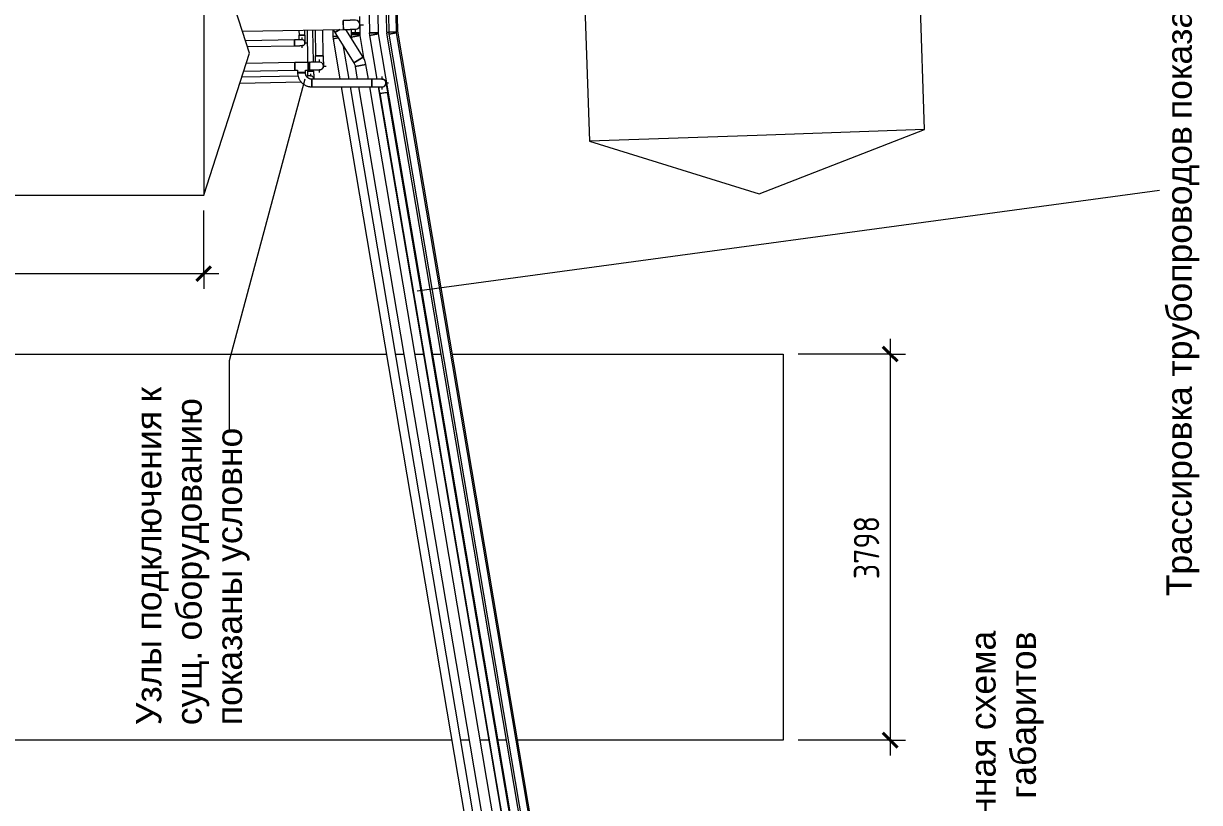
# Model space of a CAD drawing. Header units: millimetres. Extents: x -6115 to 17030, y -699 to 33206.
# Drawn here: x 5458 to 17030, y 5171 to 12837 of the extents above; entities that cross this region are included whole.
import ezdxf

# ---------------------------------------------------------------- set-up
doc = ezdxf.new("R2010")
doc.units = ezdxf.units.MM
for name, color, linetype, lineweight in [('A-____-____-DIMS', 211, 'Continuous', 9), ('A-____-____-DIMS-100', 211, 'Continuous', 9), ('A-FLOR-____-OTLN', 192, 'Continuous', 18), ('G-____-____-TEXT', 231, 'Continuous', 9), ('M-EQPM-____-OTLN', 50, 'Continuous', 9), ('P-PIPE-____-CNTR', 3, 'Continuous', 9), ('P-PIPE-____-OTLN', 3, 'Continuous', 9)]:
    doc.layers.add(name, color=color, linetype=linetype, lineweight=lineweight)
doc.styles.add('Arial', font='arial.ttf', dxfattribs={"height": 250})
doc.styles.add('GOST Common', font='GOST_Common.ttf', dxfattribs={"width": 0.9, "height": 250})
doc.dimstyles.new('ADSK_Основной_2_5_мм', dxfattribs={"dimscale": 304.8, "dimtxt": 0.824897, "dimasz": 0.463911, "dimexe": 0.492126, "dimexo": 0.001615, "dimgap": 0.098425, "dimtad": 1, "dimdec": 0, "dimlfac": 304.8, "dimzin": 0, "dimdsep": 46, "dimtxsty": 'GOST Common', "dimblk1": 'OBLIQUE', "dimblk2": 'OBLIQUE', "dimsah": 1, "dimcen": 0.09, "dimdle": 0.492126, "dimazin": 0, "dimtfac": 1, "dimtdec": 4, "dimtix": 1, "dimtmove": 0, "dimatfit": 3, "dimfxl": 1, "dimtvp": 1, "dimtolj": 1, "dimtzin": 0, "dimlwd": 20, "dimlwe": 20, "dimarcsym": 2})

# ---------------------------------------------------------------- blocks, each defined once
blk = doc.blocks.new('РГСН-50 - РГСН-50-1857380-Генплан для листа')
at = {"layer": 'M-EQPM-____-OTLN'}
for p, q in [((-4400, 1400), (-4850, 0)), ((4400, 1400), (-4400, 1400)), ((-4400, 0), (-4400, 1400)), ((4850, 0), (4400, 1400)), ((4400, 1400), (4400, 0)), ((-4850, 0), (-4400, -1400)), ((4400, -1400), (4850, 0)), ((-4400, -1400), (-4400, 0)), ((4400, 0), (4400, -1400)), ((-4400, -1400), (4400, -1400))]:
    blk.add_line(p, q, dxfattribs=at)
blk = doc.blocks.new('РГСН-75 - РГСН-75-1859186-Генплан для листа')
at = {"layer": 'M-EQPM-____-OTLN'}
for p, q in [((-4000, 1650), (-4575, 0)), ((4000, 1650), (-4000, 1650)), ((-4000, 0), (-4000, 1650)), ((4575, 0), (4000, 1650)), ((4000, 1650), (4000, 0)), ((-4575, 0), (-4000, -1650)), ((-4000, -1650), (-4000, 0)), ((4000, -1650), (4575, 0)), ((4000, 0), (4000, -1650)), ((-4000, -1650), (4000, -1650))]:
    blk.add_line(p, q, dxfattribs=at)
blk = doc.blocks.new('ADSK_СтальСварка_Отвод_ГОСТ17375-2001 - Исполнение 2-1866820-Генплан для листа')
at = {"layer": 'P-PIPE-____-OTLN'}
for p, q in [((16, -43), (8, 8)), ((-9, -2), (-9, -45)), ((-9, -45), (16, -43))]:
    blk.add_line(p, q, dxfattribs=at)
blk = doc.blocks.new('ADSK_СтальСварка_Отвод_ГОСТ17375-2001 - Исполнение 2-V19-Генплан для листа')
at = {"layer": 'P-PIPE-____-OTLN'}
for p, q in [((2, 45), (-9, 44)), ((-9, 44), (-9, -45)), ((16, -43), (2, 45)), ((-9, -45), (16, -43))]:
    blk.add_line(p, q, dxfattribs=at)
blk = doc.blocks.new('ADSK_СтальСварка_Отвод_ГОСТ17375-2001 - Исполнение 2-V22-Генплан для листа')
at = {"layer": 'P-PIPE-____-OTLN'}
for p, q in [((8369, 12519), (8331, 12518)), ((8407, 12520), (8369, 12519))]:
    blk.add_line(p, q, dxfattribs=at)
at = {"layer": 'P-PIPE-____-OTLN', "flags": 128}
for points in [[(8333, 12456), (8333, 12458), (8332, 12461), (8332, 12464), (8332, 12468), (8332, 12471), (8332, 12475), (8332, 12478), (8332, 12482), (8332, 12486), (8332, 12490), (8332, 12494), (8332, 12497), (8332, 12501), (8332, 12505), (8332, 12509), (8332, 12513), (8332, 12517), (8331, 12518)], [(8407, 12520), (8408, 12516), (8408, 12512), (8408, 12508), (8408, 12504), (8408, 12500), (8408, 12496), (8408, 12492), (8408, 12488), (8408, 12485), (8408, 12481), (8408, 12477), (8408, 12474), (8408, 12470), (8408, 12467), (8408, 12463), (8409, 12460), (8409, 12457), (8409, 12454), (8409, 12451), (8409, 12448), (8409, 12445), (8409, 12443), (8409, 12440), (8409, 12438), (8409, 12436), (8409, 12434), (8409, 12432), (8409, 12430), (8409, 12428), (8409, 12427), (8409, 12425), (8409, 12424), (8409, 12423), (8409, 12422), (8409, 12421), (8409, 12421)], [(8397, 12391), (8396, 12390), (8395, 12389), (8394, 12388), (8392, 12387), (8391, 12387), (8390, 12386), (8388, 12385), (8387, 12385), (8386, 12384), (8384, 12383), (8383, 12383), (8381, 12382), (8380, 12382), (8378, 12382), (8377, 12382), (8375, 12381), (8374, 12381), (8372, 12381)], [(8409, 12420), (8409, 12418), (8409, 12417), (8409, 12415), (8409, 12414), (8409, 12412), (8408, 12411), (8408, 12409), (8407, 12408), (8407, 12406), (8406, 12405), (8406, 12404), (8405, 12402), (8405, 12401), (8404, 12399), (8403, 12398), (8402, 12397), (8401, 12396), (8400, 12395), (8399, 12393)], [(8372, 12381), (8370, 12381), (8369, 12381)]]:
    blk.add_lwpolyline(points, dxfattribs=at)
at = {"layer": 'P-PIPE-____-OTLN'}
for start, end in [(91, 94.4781), (271, 277.2891)]:
    blk.add_arc((8371, 12419), 38, start, end, dxfattribs=at)
blk = doc.blocks.new('ADSK_СтальСварка_Отвод_ГОСТ17375-2001 - Исполнение 2-V23-Генплан для листа')
at = {"layer": 'P-PIPE-____-OTLN'}
for p, q in [((8271, 12455), (8271, 12417)), ((8271, 12417), (8272, 12379))]:
    blk.add_line(p, q, dxfattribs=at)
at = {"layer": 'P-PIPE-____-OTLN', "flags": 128}
for points in [[(8371, 12457), (8370, 12457), (8370, 12457), (8370, 12457), (8369, 12457), (8369, 12457), (8368, 12457), (8367, 12457), (8365, 12457), (8364, 12457), (8363, 12457), (8361, 12457), (8359, 12457), (8357, 12457), (8355, 12457), (8353, 12457), (8351, 12457), (8348, 12457), (8346, 12457), (8343, 12457), (8340, 12457), (8337, 12457), (8334, 12456), (8331, 12456), (8328, 12456), (8325, 12456), (8321, 12456), (8318, 12456), (8314, 12456), (8311, 12456), (8307, 12456), (8303, 12456), (8299, 12456), (8295, 12456), (8291, 12456), (8288, 12456), (8284, 12456), (8280, 12455), (8276, 12455), (8272, 12455), (8271, 12455)], [(8272, 12379), (8276, 12379), (8280, 12379), (8284, 12380), (8288, 12380), (8292, 12380), (8296, 12380), (8300, 12380), (8303, 12380), (8307, 12380), (8311, 12380), (8314, 12380), (8318, 12380), (8322, 12380), (8325, 12380), (8328, 12380), (8332, 12380), (8335, 12380), (8338, 12381), (8341, 12381), (8344, 12381), (8346, 12381), (8349, 12381), (8351, 12381), (8354, 12381), (8356, 12381), (8358, 12381), (8360, 12381), (8362, 12381), (8364, 12381), (8365, 12381), (8366, 12381), (8368, 12381), (8369, 12381), (8370, 12381), (8370, 12381), (8371, 12381), (8371, 12381), (8372, 12381), (8372, 12381), (8372, 12381)]]:
    blk.add_lwpolyline(points, dxfattribs=at)
at = {"layer": 'P-PIPE-____-OTLN'}
for start, end in [(84.7103, 94.4781), (1, 76), (286, 1), (267.4704, 277.2891)]:
    blk.add_arc((8371, 12419), 38, start, end, dxfattribs=at)
blk = doc.blocks.new('ADSK_СтальСварка_Отвод_ГОСТ17375-2001 - Исполнение 2-V24-Генплан для листа')
at = {"layer": 'P-PIPE-____-OTLN'}
for p, q in [((8603, 12867), (8604, 12823)), ((8604, 12823), (8605, 12778))]:
    blk.add_line(p, q, dxfattribs=at)
at = {"layer": 'P-PIPE-____-OTLN', "flags": 128}
for points in [[(8723, 12869), (8723, 12869), (8723, 12869), (8723, 12869), (8722, 12869), (8721, 12869), (8720, 12869), (8719, 12869), (8717, 12869), (8716, 12869), (8714, 12869), (8712, 12869), (8710, 12869), (8708, 12869), (8705, 12869), (8702, 12869), (8700, 12869), (8697, 12869), (8694, 12869), (8690, 12869), (8687, 12869), (8684, 12869), (8680, 12869), (8676, 12869), (8672, 12869), (8668, 12868), (8664, 12868), (8660, 12868), (8656, 12868), (8651, 12868), (8647, 12868), (8642, 12868), (8638, 12868), (8633, 12868), (8629, 12868), (8624, 12868), (8619, 12868), (8614, 12867), (8610, 12867), (8605, 12867), (8603, 12867)], [(8605, 12778), (8610, 12778), (8615, 12778), (8619, 12779), (8624, 12779), (8629, 12779), (8634, 12779), (8638, 12779), (8643, 12779), (8647, 12779), (8652, 12779), (8656, 12779), (8660, 12779), (8665, 12779), (8669, 12779), (8673, 12779), (8677, 12780), (8680, 12780), (8684, 12780), (8688, 12780), (8691, 12780), (8694, 12780), (8697, 12780), (8700, 12780), (8703, 12780), (8706, 12780), (8708, 12780), (8711, 12780), (8713, 12780), (8715, 12780), (8717, 12780), (8718, 12780), (8720, 12780), (8721, 12780), (8722, 12780), (8723, 12780), (8724, 12780), (8724, 12780), (8725, 12780), (8725, 12780), (8725, 12780)]]:
    blk.add_lwpolyline(points, dxfattribs=at)
at = {"layer": 'P-PIPE-____-OTLN'}
for start, end in [(1, 91), (271, 1)]:
    blk.add_arc((8724, 12825), 44.5, start, end, dxfattribs=at)
blk = doc.blocks.new('ADSK_СтальСварка_Отвод_ГОСТ17375-2001 - Исполнение 2-V26-Генплан для листа')
at = {"layer": 'P-PIPE-____-OTLN'}
for p, q in [((8284, 12367), (8255, 12367)), ((8312, 12368), (8284, 12367))]:
    blk.add_line(p, q, dxfattribs=at)
at = {"layer": 'P-PIPE-____-OTLN', "flags": 128}
for points in [[(8256, 12320), (8256, 12322), (8256, 12324), (8256, 12326), (8256, 12329), (8256, 12332), (8256, 12334), (8256, 12337), (8255, 12340), (8255, 12343), (8255, 12345), (8255, 12348), (8255, 12351), (8255, 12354), (8255, 12357), (8255, 12360), (8255, 12363), (8255, 12366), (8255, 12367)], [(8312, 12368), (8312, 12365), (8312, 12362), (8312, 12359), (8312, 12356), (8312, 12353), (8312, 12350), (8312, 12347), (8312, 12344), (8312, 12342), (8313, 12339), (8313, 12336), (8313, 12333), (8313, 12331), (8313, 12328), (8313, 12326), (8313, 12323), (8313, 12321), (8313, 12319), (8313, 12316), (8313, 12314), (8313, 12312), (8313, 12310), (8313, 12308), (8313, 12307), (8313, 12305), (8313, 12303), (8313, 12302), (8313, 12300), (8313, 12299), (8313, 12298), (8313, 12297), (8313, 12296), (8313, 12295), (8313, 12295)]]:
    blk.add_lwpolyline(points, dxfattribs=at)
at = {"layer": 'P-PIPE-____-OTLN'}
for start, end in [(91, 98.0028), (61, 68.0028)]:
    blk.add_arc((8285, 12292), 28.5, start, end, dxfattribs=at)
blk = doc.blocks.new('ADSK_СтальСварка_Отвод_ГОСТ17375-2001 - Исполнение 2-V27-Генплан для листа')
at = {"layer": 'P-PIPE-____-OTLN', "flags": 128}
blk.add_lwpolyline([(8284, 12321), (8284, 12321), (8284, 12321), (8284, 12321), (8283, 12321), (8283, 12321), (8282, 12321), (8281, 12321), (8281, 12321), (8280, 12321), (8278, 12321), (8277, 12321), (8276, 12321), (8274, 12321), (8273, 12321), (8271, 12321), (8269, 12321), (8268, 12321), (8266, 12321), (8264, 12321), (8262, 12321), (8259, 12321), (8257, 12320), (8255, 12320), (8252, 12320), (8250, 12320), (8247, 12320), (8245, 12320), (8242, 12320)], dxfattribs=at)
at = {"layer": 'P-PIPE-____-OTLN'}
for start, end in [(84.7103, 99.8516), (1, 76), (355.3679, 1)]:
    blk.add_arc((8285, 12292), 28.5, start, end, dxfattribs=at)
blk = doc.blocks.new('ADSK_СтальСварка_Отвод_ГОСТ17375-2001 - Исполнение 2-V28-Генплан для листа')
at = {"layer": 'P-PIPE-____-OTLN'}
for p, q in [((8197, 12723), (8169, 12723)), ((8226, 12724), (8197, 12723))]:
    blk.add_line(p, q, dxfattribs=at)
at = {"layer": 'P-PIPE-____-OTLN', "flags": 128}
for points in [[(8170, 12676), (8170, 12677), (8170, 12680), (8170, 12682), (8169, 12685), (8169, 12688), (8169, 12690), (8169, 12693), (8169, 12696), (8169, 12699), (8169, 12701), (8169, 12704), (8169, 12707), (8169, 12710), (8169, 12713), (8169, 12716), (8169, 12719), (8169, 12722), (8169, 12723)], [(8197, 12620), (8196, 12620), (8195, 12620)], [(8204, 12620), (8203, 12620), (8202, 12620), (8201, 12620)], [(8211, 12623), (8210, 12622), (8209, 12622), (8208, 12622)], [(8217, 12627), (8216, 12626), (8215, 12625)], [(8222, 12633), (8222, 12632), (8221, 12631), (8220, 12630)], [(8225, 12639), (8225, 12638), (8225, 12637)], [(8226, 12724), (8226, 12721), (8226, 12718), (8226, 12715), (8226, 12712), (8226, 12709), (8226, 12706), (8226, 12703), (8226, 12700), (8226, 12697), (8226, 12695), (8226, 12692), (8226, 12689), (8226, 12687), (8226, 12684), (8227, 12682), (8227, 12679), (8227, 12677), (8227, 12674), (8227, 12672), (8227, 12670), (8227, 12668), (8227, 12666), (8227, 12664), (8227, 12662), (8227, 12661), (8227, 12659), (8227, 12658), (8227, 12656), (8227, 12655), (8227, 12654), (8227, 12653), (8227, 12652), (8227, 12651), (8227, 12651)], [(8227, 12647), (8227, 12645), (8227, 12644), (8227, 12643)]]:
    blk.add_lwpolyline(points, dxfattribs=at)
at = {"layer": 'P-PIPE-____-OTLN'}
for start, end in [(91, 98.0028), (271, 277.2891), (286, 293.0028), (61, 68.0028)]:
    blk.add_arc((8199, 12648), 28.5, start, end, dxfattribs=at)
blk = doc.blocks.new('ADSK_СтальСварка_Отвод_ГОСТ17375-2001 - Исполнение 2-V29-Генплан для листа')
at = {"layer": 'P-PIPE-____-OTLN'}
for p, q in [((8123, 12676), (8124, 12647)), ((8124, 12647), (8124, 12619))]:
    blk.add_line(p, q, dxfattribs=at)
at = {"layer": 'P-PIPE-____-OTLN', "flags": 128}
for points in [[(8198, 12677), (8198, 12677), (8198, 12677), (8198, 12677), (8197, 12677), (8197, 12677), (8196, 12677), (8195, 12677), (8194, 12677), (8193, 12677), (8192, 12677), (8191, 12677), (8190, 12677), (8188, 12677), (8187, 12677), (8185, 12677), (8183, 12677), (8181, 12677), (8180, 12677), (8177, 12677), (8175, 12676), (8173, 12676), (8171, 12676), (8169, 12676), (8166, 12676), (8164, 12676), (8161, 12676), (8158, 12676), (8156, 12676), (8153, 12676), (8150, 12676), (8147, 12676), (8145, 12676), (8142, 12676), (8139, 12676), (8136, 12676), (8133, 12676), (8130, 12676), (8127, 12676), (8124, 12676), (8123, 12676)], [(8124, 12619), (8127, 12619), (8130, 12619), (8133, 12619), (8136, 12619), (8139, 12619), (8142, 12619), (8145, 12619), (8148, 12619), (8151, 12619), (8153, 12619), (8156, 12619), (8159, 12619), (8161, 12619), (8164, 12619), (8166, 12619), (8169, 12619), (8171, 12619), (8174, 12619), (8176, 12619), (8178, 12620), (8180, 12620), (8182, 12620), (8184, 12620), (8186, 12620), (8187, 12620), (8189, 12620), (8190, 12620), (8192, 12620), (8193, 12620), (8194, 12620), (8195, 12620), (8196, 12620), (8197, 12620), (8197, 12620), (8198, 12620), (8198, 12620), (8199, 12620), (8199, 12620), (8199, 12620), (8199, 12620)]]:
    blk.add_lwpolyline(points, dxfattribs=at)
at = {"layer": 'P-PIPE-____-OTLN'}
for start, end in [(84.7103, 99.8516), (263.1191, 277.2891), (1, 76), (286, 1)]:
    blk.add_arc((8199, 12648), 28.5, start, end, dxfattribs=at)
blk = doc.blocks.new('ADSK_СтальСварка_Отвод_ГОСТ17375-2001 - Исполнение 2-V88-Генплан для листа')
at = {"layer": 'P-PIPE-____-OTLN', "color": 7, "lineweight": 20}
for p, q in [((8886, 12290), (8886, 12252)), ((8886, 12252), (8886, 12214))]:
    blk.add_line(p, q, dxfattribs=at)
at = {"layer": 'P-PIPE-____-OTLN', "color": 7, "lineweight": 20, "flags": 128}
for points in [[(8986, 12290), (8986, 12290), (8986, 12290), (8985, 12290), (8985, 12290), (8984, 12290), (8983, 12290), (8982, 12290), (8981, 12290), (8979, 12290), (8978, 12290), (8976, 12290), (8975, 12290), (8973, 12290), (8971, 12290), (8968, 12290), (8966, 12290), (8964, 12290), (8961, 12290), (8958, 12290), (8956, 12290), (8953, 12290), (8950, 12290), (8946, 12290), (8943, 12290), (8940, 12290), (8937, 12290), (8933, 12290), (8929, 12290), (8926, 12290), (8922, 12290), (8918, 12290), (8915, 12290), (8911, 12290), (8907, 12290), (8903, 12290), (8899, 12290), (8895, 12290), (8891, 12290), (8887, 12290), (8886, 12290)], [(8886, 12214), (8890, 12214), (8894, 12214), (8898, 12214), (8902, 12214), (8906, 12214), (8910, 12214), (8914, 12214), (8917, 12214), (8921, 12214), (8925, 12214), (8928, 12214), (8932, 12214), (8936, 12214), (8939, 12214), (8942, 12214), (8946, 12214), (8949, 12214), (8952, 12214), (8955, 12214), (8958, 12214), (8960, 12214), (8963, 12214), (8965, 12214), (8968, 12214), (8970, 12214), (8972, 12214), (8974, 12214), (8976, 12214), (8978, 12214), (8979, 12214), (8980, 12214), (8982, 12214), (8983, 12214), (8984, 12214), (8984, 12214), (8985, 12214), (8985, 12214), (8986, 12214), (8986, 12214), (8986, 12214)]]:
    blk.add_lwpolyline(points, dxfattribs=at)
at = {"layer": 'P-PIPE-____-OTLN', "color": 7, "lineweight": 20}
for start, end in [(83.7106, 93.4781), (0, 75), (266.4704, 276.2894), (285, 343.9392), (345, 0)]:
    blk.add_arc((8986, 12252), 38, start, end, dxfattribs=at)
blk = doc.blocks.new('ADSK_СтальСварка_Отвод_ГОСТ17375-2001 - Исполнение 2-V89-Генплан для листа')
at = {"layer": 'P-PIPE-____-OTLN', "color": 7, "lineweight": 20}
for p, q in [((-100, 38), (-100, -38)), ((38, 100), (-38, 100))]:
    blk.add_line(p, q, dxfattribs=at)
at = {"layer": 'P-PIPE-____-OTLN', "color": 7, "lineweight": 20, "flags": 128}
for points in [[(-38, 100), (-38, 98), (-38, 95), (-38, 93), (-39, 90), (-39, 88), (-40, 85), (-40, 83), (-41, 80), (-42, 78), (-43, 76), (-44, 74), (-45, 71), (-46, 69), (-47, 67), (-49, 65), (-50, 63), (-52, 61), (-53, 59), (-55, 57), (-57, 56), (-59, 54), (-60, 52), (-62, 51), (-64, 49), (-67, 48), (-69, 47), (-71, 45), (-73, 44), (-75, 43), (-78, 42), (-80, 41), (-82, 41), (-85, 40), (-87, 39), (-89, 39), (-92, 39), (-94, 38), (-97, 38), (-99, 38), (-100, 38)], [(-100, -38), (-94, -38), (-89, -38), (-83, -37), (-78, -36), (-73, -35), (-67, -34), (-62, -33), (-57, -31), (-51, -29), (-46, -27), (-41, -25), (-36, -22), (-31, -20), (-27, -17), (-22, -14), (-18, -11), (-13, -7), (-9, -4), (-5, 0), (-1, 4), (3, 8), (6, 12), (10, 16), (13, 21), (16, 25), (19, 30), (22, 35), (24, 40), (27, 45), (29, 50), (31, 55), (32, 60), (34, 66), (35, 71), (36, 77), (37, 82), (37, 87), (38, 93), (38, 99), (38, 100)]]:
    blk.add_lwpolyline(points, dxfattribs=at)
blk = doc.blocks.new('ADSK_СтальСварка_Отвод_ГОСТ17375-2001 - Исполнение 2-V96-Генплан для листа')
at = {"layer": 'P-PIPE-____-OTLN', "color": 7, "lineweight": 20}
for p, q in [((8965, 12147), (9003, 12154)), ((9003, 12154), (9040, 12160))]:
    blk.add_line(p, q, dxfattribs=at)
at = {"layer": 'P-PIPE-____-OTLN', "color": 7, "lineweight": 20, "flags": 128}
for points in [[(8983, 12290), (8984, 12290), (8986, 12290), (8987, 12290), (8989, 12290), (8990, 12290), (8992, 12290), (8993, 12289), (8995, 12289), (8996, 12289), (8998, 12288), (8999, 12288), (9000, 12287), (9002, 12287), (9003, 12286), (9005, 12285), (9006, 12285), (9007, 12284), (9008, 12283), (9010, 12282), (9011, 12281), (9012, 12280)], [(9014, 12278), (9015, 12277), (9016, 12275), (9017, 12274), (9018, 12273), (9019, 12272), (9019, 12270), (9020, 12269), (9021, 12268), (9021, 12266), (9022, 12265), (9022, 12263), (9023, 12262), (9023, 12260), (9023, 12259), (9023, 12259)], [(8965, 12147), (8964, 12151), (8964, 12155), (8963, 12159), (8962, 12163), (8962, 12167), (8961, 12171), (8960, 12175), (8960, 12178), (8959, 12182), (8959, 12186), (8958, 12189), (8957, 12193), (8957, 12196), (8956, 12200), (8956, 12203), (8955, 12206), (8955, 12209), (8954, 12212), (8954, 12214)], [(9023, 12259), (9023, 12258), (9023, 12258), (9023, 12258), (9024, 12257), (9024, 12257), (9024, 12256), (9024, 12255), (9024, 12254), (9024, 12252), (9025, 12251), (9025, 12249), (9025, 12247), (9026, 12245), (9026, 12243), (9026, 12241), (9027, 12239), (9027, 12237), (9028, 12234), (9028, 12231), (9028, 12229), (9029, 12226), (9029, 12223), (9030, 12220), (9030, 12216), (9031, 12213), (9032, 12210), (9032, 12206), (9033, 12203), (9033, 12199), (9034, 12196), (9035, 12192), (9035, 12188), (9036, 12184), (9037, 12181), (9037, 12177), (9038, 12173), (9039, 12169), (9039, 12165), (9040, 12161), (9040, 12160)]]:
    blk.add_lwpolyline(points, dxfattribs=at)
at = {"layer": 'P-PIPE-____-OTLN', "color": 7, "lineweight": 20}
for start, end in [(79.7844, 87.3142), (64.7844, 72.3142), (49.7844, 57.3142), (34.7844, 42.3142), (19.7844, 27.3142), (264.5958, 267.3142), (274.7844, 279.5958), (279.5958, 282.3142), (289.7844, 297.3142), (304.7844, 312.3142), (319.7844, 327.3142), (334.7844, 342.3142), (4.7844, 12.3142), (349.7844, 357.3142)]:
    blk.add_arc((8986, 12252), 38, start, end, dxfattribs=at)
blk = doc.blocks.new('ADSK_СтальСварка_Отвод_ГОСТ17375-2001 - Исполнение 2-1924365-Генплан для листа')
at = {"layer": 'P-PIPE-____-OTLN', "color": 7, "lineweight": 20}
for p, q in [((-30, 54), (-30, -54)), ((48, -39), (7, 61))]:
    blk.add_line(p, q, dxfattribs=at)
at = {"layer": 'P-PIPE-____-OTLN', "color": 7, "lineweight": 20, "flags": 128}
for points in [[(7, 61), (-22, 54), (-30, 54)], [(-30, -54), (14, -49), (48, -39)]]:
    blk.add_lwpolyline(points, dxfattribs=at)
blk = doc.blocks.new('ADSK_СтальСварка_Отвод_ГОСТ17375-2001 - Исполнение 2-1924834-Генплан для листа')
at = {"layer": 'P-PIPE-____-OTLN', "color": 7, "lineweight": 20}
for p, q in [((2, 39), (-8, 38)), ((-8, 38), (-8, -38)), ((13, -36), (2, 39)), ((-8, -38), (13, -36))]:
    blk.add_line(p, q, dxfattribs=at)
blk = doc.blocks.new('ADSK_СтальСварка_Отвод_ГОСТ17375-2001 - Исполнение 2-1924888-Генплан для листа')
at = {"layer": 'P-PIPE-____-OTLN', "color": 7, "lineweight": 20}
blk.add_line((63, -25), (34, 24), dxfattribs=at)
at = {"layer": 'P-PIPE-____-OTLN', "color": 7, "lineweight": 20, "flags": 128}
blk.add_lwpolyline([(34, -39), (44, -35), (63, -25)], dxfattribs=at)
blk = doc.blocks.new('DIMBLOCK6-Генплан для листа')
at = {"layer": 'A-____-____-DIMS-100', "lineweight": 20}
for p, q in [((-1569, 10376), (-1569, 10997)), ((7231, 10376), (7231, 10997)), ((-1719, 10376), (7381, 10376)), ((-1569, 10376), (-1569, 10226)), ((7231, 10376), (7231, 10226))]:
    blk.add_line(p, q, dxfattribs=at)
at = {"layer": 'A-____-____-DIMS-100', "lineweight": 40}
for p, q in [((-1569, 10376), (-1498, 10447)), ((7231, 10376), (7302, 10447)), ((-1569, 10376), (-1640, 10306)), ((7231, 10376), (7160, 10306))]:
    blk.add_line(p, q, dxfattribs=at)
at = {"layer": 'A-____-____-DIMS-100', "color": 0, "lineweight": 20, "insert": (2516, 10733), "char_height": 250, "width": 756.84, "attachment_point": 1, "line_spacing_factor": 1.022761, "style": 'GOST Common'}
blk.add_mtext('8800', dxfattribs=at)
blk = doc.blocks.new('_Oblique')
at = {"color": 0, "linetype": 'ByBlock', "lineweight": -2}
blk.add_line((-0.5, -0.5), (0.5, 0.5), dxfattribs=at)
blk = doc.blocks.new('DIMBLOCK8-Генплан для листа')
at = {"layer": 'A-____-____-DIMS-100', "lineweight": 20}
for p, q in [((13986, 9733), (13986, 5635)), ((13986, 9583), (13082, 9583)), ((13986, 9583), (14136, 9583)), ((13986, 5785), (13082, 5785)), ((13986, 5785), (14136, 5785))]:
    blk.add_line(p, q, dxfattribs=at)
at = {"layer": 'A-____-____-DIMS-100', "lineweight": 40}
for p, q in [((13986, 9583), (13915, 9654)), ((13986, 9583), (14057, 9513)), ((13986, 5785), (13915, 5856)), ((13986, 5785), (14057, 5714))]:
    blk.add_line(p, q, dxfattribs=at)
at = {"layer": 'A-____-____-DIMS-100', "color": 0, "lineweight": 20, "insert": (13629, 7369), "char_height": 250, "width": 756.84, "attachment_point": 1, "rotation": 90, "line_spacing_factor": 1.022761, "style": 'GOST Common'}
blk.add_mtext('3798', dxfattribs=at)

msp = doc.modelspace()

# ---------------------------------------------------------------- linework, layer by layer
at = {"layer": 'A-FLOR-____-OTLN'}
for p, q in [((-4165.2438, 9583.3464), (9028.5311, 9583.3464)), ((9118.794, 9583.3464), (9199.7443, 9583.3464)), ((9309.2769, 9583.3464), (9393.6396, 9583.3464)), ((9483.9025, 9583.3464), (9565.5448, 9583.3464)), ((9677.1058, 9583.3464), (12932.1518, 9583.3464)), ((12932.1518, 9583.3464), (12932.1518, 5784.9103)), ((9670.7021, 5784.9103), (-4165.2438, 5784.9103)), ((9841.9153, 5784.9103), (9760.965, 5784.9103)), ((10035.8106, 5784.9103), (9951.4479, 5784.9103)), ((10207.7158, 5784.9103), (10126.0735, 5784.9103)), ((12932.1518, 5784.9103), (10319.2767, 5784.9103))]:
    msp.add_line(p, q, dxfattribs=at)
at = {"layer": 'G-____-____-TEXT', "color": 250}
for p, q in [((8224.501, 12290.2413), (7482.1889, 9516.9684)), ((9332.4539, 10206.485), (16637.3694, 11198.7418)), ((7482.1889, 9516.9684), (7482.1889, 8836.1794))]:
    msp.add_line(p, q, dxfattribs=at)
at = {"layer": 'P-PIPE-____-CNTR'}
for p, q in [((8724.1939, 12744.9039), (8724.1939, 12780.9929)), ((8768.6888, 12824.9039), (8804.1939, 12824.9039)), ((8198.6102, 12676.3483), (8198.6102, 12698.3931)), ((8198.6102, 12598.3931), (8198.6102, 12620.4878)), ((8226.8043, 12648.3931), (8248.6102, 12648.3931)), ((8371.2226, 12456.6808), (8371.2226, 12484.0919)), ((8409.2027, 12419.0919), (8436.2226, 12419.0919)), ((8284.8228, 12320.4249), (8284.8228, 12342.4697)), ((8313.017, 12292.4697), (8334.8228, 12292.4697)), ((8371.2226, 12354.0919), (8371.2226, 12381.4551))]:
    msp.add_line(p, q, dxfattribs=at)
at = {"layer": 'P-PIPE-____-CNTR', "color": 7, "lineweight": 20}
for p, q in [((8985.8972, 12289.8007), (8985.8972, 12317.1915)), ((8985.8972, 12187.1915), (8985.8972, 12214.586)), ((9023.9632, 12252.1915), (9050.8972, 12252.1915))]:
    msp.add_line(p, q, dxfattribs=at)
at = {"layer": 'P-PIPE-____-OTLN', "color": 7, "lineweight": 20}
for p, q in [((8917.315, 20412.551), (9051.1208, 12752.548)), ((9127.1092, 12753.8754), (8993.3034, 20413.8784)), ((8570.1512, 12777.7733), (8521.9064, 12747.6267)), ((8521.9064, 12747.6267), (8707.7047, 12450.2873)), ((8799.2939, 12507.5186), (8629.711, 12778.9079)), ((9051.1208, 12752.548), (9127.1092, 12753.8754)), ((9127.9672, 12744.623), (9053.0306, 12731.9541)), ((9053.0306, 12731.9541), (10533.9773, 3972.1663)), ((10608.9139, 3984.8352), (9127.9672, 12744.623)), ((8707.7047, 12450.2873), (8799.2939, 12507.5186)), ((8827.4377, 12433.4211), (8720.9488, 12415.4179)), ((8720.9488, 12415.4179), (8742.1199, 12290.1915)), ((8851.6651, 12290.1167), (8827.4377, 12433.4211)), ((8155.3556, 12355.9872), (8155.3556, 12352.1915)), ((8231.3556, 12355.9872), (8155.3556, 12355.9872)), ((8155.3556, 12352.1915), (8231.3556, 12352.1915)), ((8231.3556, 12352.1915), (8231.3556, 12355.9872)), ((8885.8972, 12290.1915), (8293.3556, 12290.1915)), ((8293.3556, 12290.1915), (8293.3556, 12214.1915)), ((8885.8972, 12214.1915), (8885.8972, 12290.1915)), ((8293.3556, 12214.1915), (8885.8972, 12214.1915)), ((8754.9686, 12214.1915), (10117.069, 4157.3783)), ((10223.5579, 4175.3815), (8864.4932, 12214.2382)), ((9040.0351, 12159.9251), (8965.0985, 12147.2562)), ((10284.4479, 4799.2341), (9040.0351, 12159.9251)), ((8965.0985, 12147.2562), (10209.5112, 4786.5651))]:
    msp.add_line(p, q, dxfattribs=at)
at = {"layer": 'P-PIPE-____-OTLN'}
for p, q in [((8916.6762, 19273.6996), (9030.5176, 12751.7344)), ((9140.5008, 12753.6541), (9026.6595, 19275.6194)), ((8748.8708, 19175.1368), (8861.1221, 12744.2676)), ((8950.1085, 12745.8209), (8837.8573, 19176.6901)), ((8604.9888, 12778.3164), (8603.4356, 12867.3028)), ((8770.0834, 12745.6927), (8767.291, 12905.6684)), ((7612.1302, 12760.986), (8604.9888, 12778.3164)), ((8167.9712, 12770.6882), (8168.8056, 12722.8843)), ((8225.7969, 12723.8791), (8224.9625, 12771.683)), ((8247.9468, 12772.0842), (8253.4808, 12455.0425)), ((8310.473, 12455.9874), (8304.9381, 12773.079)), ((8327.0312, 12773.4646), (8331.4831, 12518.4134)), ((8407.4715, 12519.7398), (8403.0196, 12774.791)), ((8500.5022, 12776.6388), (8501.6491, 12710.9336)), ((8680.4752, 12779.7577), (8681.0969, 12744.1395)), ((8770.0834, 12745.6927), (8681.0969, 12744.1395)), ((8681.0969, 12744.1395), (8725.5901, 12744.9161)), ((8681.0969, 12744.1395), (8681.3856, 12727.6006)), ((8725.5901, 12744.9161), (8770.0834, 12745.6927)), ((8770.372, 12729.1539), (8770.0834, 12745.6927)), ((8861.1221, 12744.2676), (8950.1085, 12745.8209)), ((8951.1534, 12734.553), (8863.3987, 12719.717)), ((10245.2058, 5080.2435), (8951.1534, 12734.553)), ((9030.5176, 12751.7344), (9050.8683, 12752.0896)), ((9051.16, 12746.8871), (9031.2787, 12743.5259)), ((9031.2787, 12743.5259), (10523.369, 3917.8241)), ((9139.7397, 12761.8625), (9127.3446, 12759.767)), ((11266.6894, 180.9719), (9139.7397, 12761.8625)), ((8123.1242, 12675.5799), (7642.1157, 12667.1838)), ((7660.246, 12610.4916), (8124.119, 12618.5885)), ((8124.119, 12618.5885), (8123.1242, 12675.5799)), ((8168.8056, 12722.8843), (8225.7969, 12723.8791)), ((8501.6491, 12710.9336), (8544.3489, 12711.679)), ((8554.851, 12694.9925), (8503.9257, 12686.383)), ((8503.9257, 12686.383), (8570.9066, 12290.1915)), ((8681.3856, 12727.6006), (8770.372, 12729.1539)), ((8771.4169, 12717.886), (8683.6622, 12703.05)), ((8683.6622, 12703.05), (8686.0916, 12688.6801)), ((8810.953, 12484.0303), (8771.4169, 12717.886)), ((8863.3987, 12719.717), (8936.0159, 12290.1869)), ((8331.4831, 12518.4134), (8407.4715, 12519.7398)), ((8661.1695, 12290.1915), (8606.8042, 12611.7617)), ((8127.7023, 12452.847), (7647.8313, 12444.4708)), ((8257.6825, 12455.1158), (8127.7023, 12452.847)), ((8129.0287, 12376.8586), (8127.7023, 12452.847)), ((8127.7023, 12452.847), (8129.0287, 12376.8586)), ((8270.5746, 12455.3408), (8257.6825, 12455.1158)), ((8259.0089, 12379.1274), (8257.6825, 12455.1158)), ((8257.6825, 12455.1158), (8259.0089, 12379.1274)), ((8271.901, 12379.3524), (8270.5746, 12455.3408)), ((8159.7529, 12318.7909), (7604.4505, 12309.0981)), ((7623.4034, 12368.0329), (8129.0287, 12376.8586)), ((8129.0287, 12376.8586), (8155.3556, 12377.3181)), ((8155.3556, 12377.3181), (8155.3556, 12355.9872)), ((8155.3556, 12355.9872), (8231.3556, 12355.9872)), ((8231.3556, 12378.6447), (8259.0089, 12379.1274)), ((8231.3556, 12355.9872), (8231.3556, 12378.6447)), ((8254.8058, 12379.1326), (8255.0182, 12366.9608)), ((8255.0182, 12366.9608), (8312.0096, 12367.9556)), ((8259.0089, 12379.1274), (8271.901, 12379.3524)), ((8312.0096, 12367.9556), (8311.7964, 12380.1688)), ((7586.0135, 12251.7676), (8189.5587, 12262.3025)), ((8583.7553, 12214.1915), (9802.4881, 5005.3968)), ((9890.2428, 5020.2328), (8674.0182, 12214.1915)), ((8948.8002, 12214.5678), (10157.4511, 5065.4075))]:
    msp.add_line(p, q, dxfattribs=at)
for centre, radius, start, end in [((8724.1939, 12824.9039), 44.5, 271, 278.00284644), ((8724.1939, 12824.9039), 44.5, 288, 289.18598037), ((8198.6102, 12648.3931), 28.5, 90, 93.52011534), ((8198.6102, 12648.3931), 28.5, 266.61673113, 272.9648771), ((8198.6102, 12634.1431), 14.25, 263.54889304, 270), ((8284.8228, 12292.4697), 28.5, 90, 93.52011534)]:
    msp.add_arc(centre, radius, start, end, dxfattribs=at)

# ---------------------------------------------------------------- block references
at = {"layer": 'M-EQPM-____-OTLN', "rotation": 272.0000000000001}
msp.add_blockref('РГСН-75 - РГСН-75-1859186-Генплан для листа', (12537.0025, 15733.7361), dxfattribs=at)
at = {"layer": 'M-EQPM-____-OTLN'}
msp.add_blockref('РГСН-50 - РГСН-50-1857380-Генплан для листа', (2830.9519, 12546.9821), dxfattribs=at)
at = {"layer": 'P-PIPE-____-OTLN'}
for name in ['ADSK_СтальСварка_Отвод_ГОСТ17375-2001 - Исполнение 2-V24-Генплан для листа', 'ADSK_СтальСварка_Отвод_ГОСТ17375-2001 - Исполнение 2-V29-Генплан для листа', 'ADSK_СтальСварка_Отвод_ГОСТ17375-2001 - Исполнение 2-V28-Генплан для листа', 'ADSK_СтальСварка_Отвод_ГОСТ17375-2001 - Исполнение 2-V22-Генплан для листа', 'ADSK_СтальСварка_Отвод_ГОСТ17375-2001 - Исполнение 2-V23-Генплан для листа', 'ADSK_СтальСварка_Отвод_ГОСТ17375-2001 - Исполнение 2-V27-Генплан для листа', 'ADSK_СтальСварка_Отвод_ГОСТ17375-2001 - Исполнение 2-V26-Генплан для листа']:
    msp.add_blockref(name, (0, 0), dxfattribs=at)
at = {"layer": 'P-PIPE-____-OTLN', "color": 7, "lineweight": 20}
for name, p, rotation in [('ADSK_СтальСварка_Отвод_ГОСТ17375-2001 - Исполнение 2-1924888-Генплан для листа', (8545.6567, 12811.5206), 270.9994839743259), ('ADSK_СтальСварка_Отвод_ГОСТ17375-2001 - Исполнение 2-1924834-Генплан для листа', (9089.2462, 12745.6981), 271.0007468969764), ('ADSK_СтальСварка_Отвод_ГОСТ17375-2001 - Исполнение 2-1924365-Генплан для листа', (8769.2413, 12453.7104), 99.59580002013391), ('ADSK_СтальСварка_Отвод_ГОСТ17375-2001 - Исполнение 2-V89-Генплан для листа', (8193.3556, 12252.1915), 270)]:
    msp.add_blockref(name, p, dxfattribs=dict(at, rotation=rotation))
at = {"layer": 'P-PIPE-____-OTLN'}
for name, p, rotation in [('ADSK_СтальСварка_Отвод_ГОСТ17375-2001 - Исполнение 2-V19-Генплан для листа', (8905.7727, 12736.0272), 270.9999999999997), ('ADSK_СтальСварка_Отвод_ГОСТ17375-2001 - Исполнение 2-1866820-Генплан для листа', (8546.2997, 12702.6932), 270.9999999999999), ('ADSK_СтальСварка_Отвод_ГОСТ17375-2001 - Исполнение 2-V19-Генплан для листа', (8726.0362, 12719.3602), 270.9999999999998)]:
    msp.add_blockref(name, p, dxfattribs=dict(at, rotation=rotation))
at = {"layer": 'P-PIPE-____-OTLN', "color": 7, "lineweight": 20}
for name in ['ADSK_СтальСварка_Отвод_ГОСТ17375-2001 - Исполнение 2-V88-Генплан для листа', 'ADSK_СтальСварка_Отвод_ГОСТ17375-2001 - Исполнение 2-V96-Генплан для листа']:
    msp.add_blockref(name, (0, 0), dxfattribs=at)

# ---------------------------------------------------------------- texts
at = {"layer": 'G-____-____-TEXT', "color": 7, "char_height": 250, "attachment_point": 1, "rotation": 90, "style": 'Arial'}
for s, insert, width in [('показана', (16704.8694, 11897.0363), 1755.695625), ('трубопроводов', (16704.8694, 9363.6508), 2950.21), ('\\fArial|b0|i0|c204|p34|; ', (16704.8694, 11797.8175), 120.253125), ('\\fArial|b0|i0|c204|p34|; ', (6563.4389, 9259.5127), 120.253125), ('\\fArial|b0|i0|c204|p34|;к', (6563.4389, 9107.3773), 184.388125), ('Трассировка', (16704.8694, 7200.6821), 2501.265), ('\\fArial|b0|i0|c204|p34|; ', (16704.8694, 9264.4321), 120.253125), ('оборудованию', (6960.3139, 6765.8148), 2854.0075), ('\\fArial|b0|i0|c204|p34|; ', (6960.3139, 9120.6065), 120.253125), ('\\fArial|b0|i0|c204|p34|; ', (6563.4389, 9008.1586), 120.253125), ('подключения', (6563.4389, 6865.0336), 2597.4675), ('условно', (7357.1889, 7539.7211), 1571.3075), ('\\fArial|b0|i0|c204|p34|; ', (7357.1889, 7440.5023), 120.253125), ('показаны', (7357.1889, 5932.3773), 1827.8475), ('\\fArial|b0|i0|c204|p34|; ', (14773.6076, 6855.9512), 120.253125), ('схема', (14773.6076, 5883.6074), 1178.480625), ('габаритов', (15170.4826, 5208.9199), 1972.15125), ('\\fArial|b0|i0|c204|p34|; ', (6563.4389, 6765.8148), 120.253125), ('Узлы', (6563.4389, 5932.3773), 1010.12625), ('. ', (6960.3139, 6567.3773), 240.50625), ('сущ', (6960.3139, 5932.3773), 769.62), ('\\fArial|b0|i0|c204|p34|; ', (14773.6076, 5784.3887), 120.253125), ('Данная', (14773.6076, 4600.3783), 1435.020625)]:
    msp.add_mtext(s, dxfattribs=dict(at, insert=insert, width=width))

# ---------------------------------------------------------------- dimensions: what is measured, and where the dimension line sits
at = {"layer": 'A-____-____-DIMS', "lineweight": 20}
dim = msp.add_linear_dim(base=(7230.9519, 10376.461), p1=(-1569.0481, 11146.9821), p2=(7230.9519, 11146.9821), dimstyle='ADSK_Основной_2_5_мм', override={"dimpost": '<>', "dimfxl": 8800}, dxfattribs=at)
dim.commit()
dim.dimension.update_dxf_attribs({"geometry": 'DIMBLOCK6-Генплан для листа', "text_midpoint": (2830.9519, 10531.461)})
dim = msp.add_linear_dim(base=(13985.8464, 5784.9103), p1=(12932.1518, 9583.3464), p2=(12932.1518, 5784.9103), angle=90, dimstyle='ADSK_Основной_2_5_мм', override={"dimpost": '<>', "dimfxl": 3798.43615}, dxfattribs=at)
dim.commit()
dim.dimension.update_dxf_attribs({"geometry": 'DIMBLOCK8-Генплан для листа', "text_midpoint": (13830.8464, 7684.1283)})

doc.saveas('drawing.dxf')
